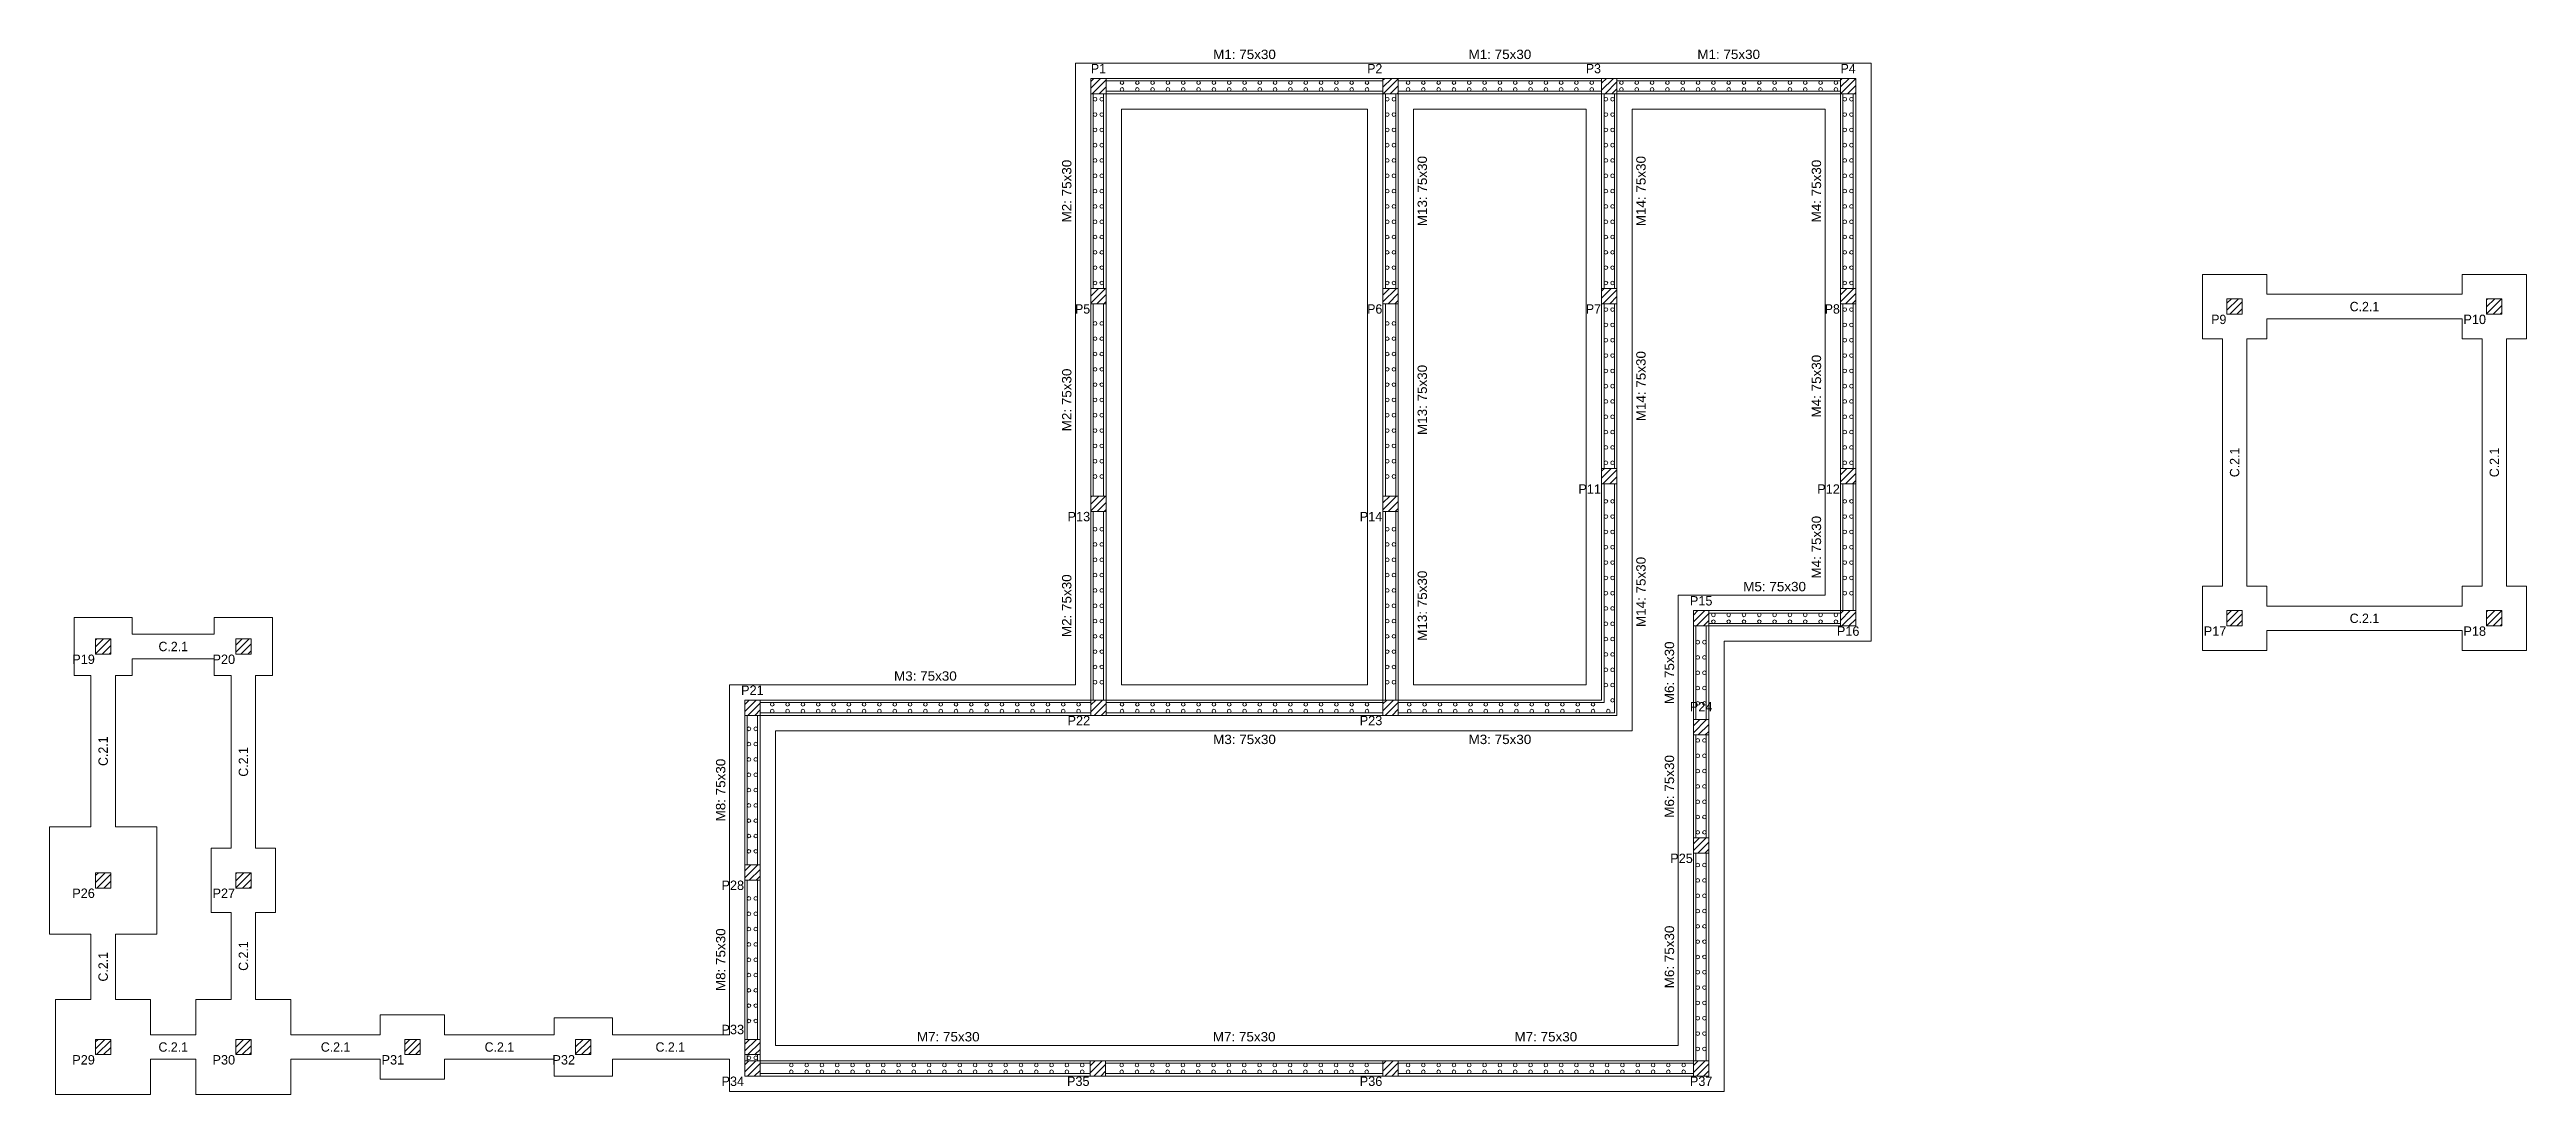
# Model space of a CAD drawing. Header units: millimetres. Extents: x 4.6 to 45, y 1.2 to 18.2.
import ezdxf
from ezdxf.enums import TextEntityAlignment as Align

# ---------------------------------------------------------------- set-up
doc = ezdxf.new("R2010")
doc.units = ezdxf.units.MM
for name, color, linetype, lineweight in [('MUR_ARM_MUR', 1, 'Continuous', 0), ('MUR_CARAS_HORMIGON', 5, 'Continuous', 9), ('MUR_REF_MUROS', 3, 'Continuous', 9), ('PILAR_BETAO', 2, 'Continuous', 9), ('PILAR_REF', 3, 'Continuous', 9), ('PILAR_SOMB', 4, 'Continuous', 0), ('SAP_CONTORNO', 6, 'Continuous', 9), ('VIG_DIM_VIGAS', 3, 'Continuous', 9), ('VIG_FACES', 5, 'Continuous', 9)]:
    doc.layers.add(name, color=color, linetype=linetype, lineweight=lineweight)
doc.styles.add('CYPETXT', font='', dxfattribs={"height": 0.2})
doc.styles.get('CYPETXT').set_extended_font_data('Arial')

msp = doc.modelspace()

# ---------------------------------------------------------------- linework, layer by layer
at = {"layer": 'MUR_ARM_MUR'}
for p, q in [((21.609, 14.34), (21.609, 17.52)), ((21.779, 14.34), (21.779, 17.52)), ((21.819, 17.73), (26.339, 17.73)), ((21.819, 17.56), (26.339, 17.56)), ((26.379, 14.34), (26.379, 17.52)), ((26.549, 14.34), (26.549, 17.52)), ((26.589, 17.73), (29.909, 17.73)), ((26.589, 17.56), (29.909, 17.56)), ((29.949, 14.34), (29.949, 17.52)), ((30.119, 14.34), (30.119, 17.52)), ((30.159, 17.73), (33.809, 17.73)), ((30.159, 17.56), (33.809, 17.56)), ((33.849, 14.34), (33.849, 17.52)), ((34.019, 14.34), (34.019, 17.52)), ((21.609, 10.95), (21.609, 14.09)), ((21.779, 10.95), (21.779, 14.09)), ((26.379, 10.95), (26.379, 14.09)), ((26.549, 10.95), (26.549, 14.09)), ((29.949, 11.4), (29.949, 14.09)), ((30.119, 11.4), (30.119, 14.09)), ((33.849, 11.4), (33.849, 14.09)), ((34.019, 11.4), (34.019, 14.09)), ((29.949, 7.58), (29.949, 11.15)), ((30.119, 7.41), (30.119, 11.15)), ((33.849, 9.08), (33.849, 11.15)), ((34.019, 9.08), (34.019, 11.15)), ((21.609, 7.62), (21.609, 10.7)), ((21.779, 7.62), (21.779, 10.7)), ((26.379, 7.62), (26.379, 10.7)), ((26.549, 7.62), (26.549, 10.7)), ((31.659, 9.04), (33.809, 9.04)), ((31.449, 7.3), (31.449, 8.83)), ((31.619, 7.3), (31.619, 8.83)), ((31.659, 8.87), (33.809, 8.87)), ((15.959, 4.93), (15.959, 7.37)), ((16.129, 4.93), (16.129, 7.37)), ((16.169, 7.58), (21.569, 7.58)), ((16.169, 7.41), (21.569, 7.41)), ((21.819, 7.58), (26.339, 7.58)), ((21.819, 7.41), (26.339, 7.41)), ((26.589, 7.58), (29.949, 7.58)), ((26.589, 7.41), (30.119, 7.41)), ((31.449, 5.37), (31.449, 7.05)), ((31.619, 5.37), (31.619, 7.05)), ((31.449, 1.73), (31.449, 5.12)), ((31.619, 1.73), (31.619, 5.12)), ((15.959, 2.08), (15.959, 4.68)), ((16.129, 2.08), (16.129, 4.68)), ((15.959, 1.73), (15.959, 1.83)), ((16.129, 1.73), (16.129, 1.83)), ((16.169, 1.69), (21.559, 1.69)), ((21.809, 1.69), (26.339, 1.69)), ((26.589, 1.69), (31.409, 1.69)), ((16.169, 1.52), (21.559, 1.52)), ((21.809, 1.52), (26.339, 1.52)), ((26.589, 1.52), (31.409, 1.52))]:
    msp.add_line(p, q, dxfattribs=at)
for centre in [(21.639, 17.43), (21.749, 17.43), (22.079, 17.7), (22.079, 17.59), (22.329, 17.7), (22.329, 17.59), (22.579, 17.7), (22.579, 17.59), (22.829, 17.7), (22.829, 17.59), (23.079, 17.7), (23.079, 17.59), (23.329, 17.7), (23.329, 17.59), (23.579, 17.7), (23.579, 17.59), (23.829, 17.7), (23.829, 17.59), (24.079, 17.7), (24.079, 17.59), (24.329, 17.7), (24.329, 17.59), (24.579, 17.7), (24.579, 17.59), (24.829, 17.7), (24.829, 17.59), (25.079, 17.7), (25.079, 17.59), (25.329, 17.7), (25.329, 17.59), (25.579, 17.7), (25.579, 17.59), (25.829, 17.7), (25.829, 17.59), (26.079, 17.7), (26.079, 17.59), (26.409, 17.43), (26.519, 17.43), (26.749, 17.7), (26.749, 17.59), (26.999, 17.7), (26.999, 17.59), (27.249, 17.7), (27.249, 17.59), (27.499, 17.7), (27.499, 17.59), (27.749, 17.7), (27.749, 17.59), (27.999, 17.7), (27.999, 17.59), (28.249, 17.7), (28.249, 17.59), (28.499, 17.7), (28.499, 17.59), (28.749, 17.7), (28.749, 17.59), (28.999, 17.7), (28.999, 17.59), (29.249, 17.7), (29.249, 17.59), (29.499, 17.7), (29.499, 17.59), (29.749, 17.7), (29.749, 17.59), (29.979, 17.43), (30.089, 17.43), (30.234, 17.7), (30.234, 17.59), (30.484, 17.7), (30.484, 17.59), (30.734, 17.7), (30.734, 17.59), (30.984, 17.7), (30.984, 17.59), (31.234, 17.7), (31.234, 17.59), (31.484, 17.7), (31.484, 17.59), (31.734, 17.7), (31.734, 17.59), (31.984, 17.7), (31.984, 17.59), (32.234, 17.7), (32.234, 17.59), (32.484, 17.7), (32.484, 17.59), (32.734, 17.7), (32.734, 17.59), (32.984, 17.7), (32.984, 17.59), (33.234, 17.7), (33.234, 17.59), (33.484, 17.7), (33.484, 17.59), (33.734, 17.7), (33.734, 17.59), (33.879, 17.43), (33.989, 17.43), (21.639, 17.18), (21.749, 17.18), (26.409, 17.18), (26.519, 17.18), (29.979, 17.18), (30.089, 17.18), (33.879, 17.18), (33.989, 17.18), (21.639, 16.93), (21.639, 16.68), (21.749, 16.93), (21.749, 16.68), (26.409, 16.93), (26.409, 16.68), (26.519, 16.93), (26.519, 16.68), (29.979, 16.93), (29.979, 16.68), (30.089, 16.93), (30.089, 16.68), (33.879, 16.93), (33.879, 16.68), (33.989, 16.93), (33.989, 16.68), (21.639, 16.43), (21.639, 16.18), (21.749, 16.43), (21.749, 16.18), (26.409, 16.43), (26.409, 16.18), (26.519, 16.43), (26.519, 16.18), (29.979, 16.43), (29.979, 16.18), (30.089, 16.43), (30.089, 16.18), (33.879, 16.43), (33.879, 16.18), (33.989, 16.43), (33.989, 16.18), (21.639, 15.93), (21.749, 15.93), (26.409, 15.93), (26.519, 15.93), (29.979, 15.93), (30.089, 15.93), (33.879, 15.93), (33.989, 15.93), (21.639, 15.68), (21.639, 15.43), (21.749, 15.68), (21.749, 15.43), (26.409, 15.68), (26.409, 15.43), (26.519, 15.68), (26.519, 15.43), (29.979, 15.68), (29.979, 15.43), (30.089, 15.68), (30.089, 15.43), (33.879, 15.68), (33.879, 15.43), (33.989, 15.68), (33.989, 15.43), (21.639, 15.18), (21.749, 15.18), (26.409, 15.18), (26.519, 15.18), (29.979, 15.18), (30.089, 15.18), (33.879, 15.18), (33.989, 15.18), (21.639, 14.93), (21.639, 14.68), (21.749, 14.93), (21.749, 14.68), (26.409, 14.93), (26.409, 14.68), (26.519, 14.93), (26.519, 14.68), (29.979, 14.93), (29.979, 14.68), (30.089, 14.93), (30.089, 14.68), (33.879, 14.93), (33.879, 14.68), (33.989, 14.93), (33.989, 14.68), (21.639, 14.43), (21.749, 14.43), (26.409, 14.43), (26.519, 14.43), (29.979, 14.43), (30.089, 14.43), (33.879, 14.43), (33.989, 14.43), (21.639, 13.77), (21.749, 13.77), (26.409, 13.77), (26.519, 13.77), (29.979, 13.995), (29.979, 13.745), (30.089, 13.995), (30.089, 13.745), (33.879, 13.995), (33.879, 13.745), (33.989, 13.995), (33.989, 13.745), (21.639, 13.52), (21.749, 13.52), (26.409, 13.52), (26.519, 13.52), (29.979, 13.495), (30.089, 13.495), (33.879, 13.495), (33.989, 13.495), (21.639, 13.27), (21.639, 13.02), (21.749, 13.27), (21.749, 13.02), (26.409, 13.27), (26.409, 13.02), (26.519, 13.27), (26.519, 13.02), (29.979, 13.245), (29.979, 12.995), (30.089, 13.245), (30.089, 12.995), (33.879, 13.245), (33.879, 12.995), (33.989, 13.245), (33.989, 12.995), (21.639, 12.77), (21.639, 12.52), (21.749, 12.77), (21.749, 12.52), (26.409, 12.77), (26.409, 12.52), (26.519, 12.77), (26.519, 12.52), (29.979, 12.745), (30.089, 12.745), (33.879, 12.745), (33.989, 12.745), (21.639, 12.27), (21.749, 12.27), (26.409, 12.27), (26.519, 12.27), (29.979, 12.495), (29.979, 12.245), (30.089, 12.495), (30.089, 12.245), (33.879, 12.495), (33.879, 12.245), (33.989, 12.495), (33.989, 12.245), (21.639, 12.02), (21.639, 11.77), (21.749, 12.02), (21.749, 11.77), (26.409, 12.02), (26.409, 11.77), (26.519, 12.02), (26.519, 11.77), (29.979, 11.995), (29.979, 11.745), (30.089, 11.995), (30.089, 11.745), (33.879, 11.995), (33.879, 11.745), (33.989, 11.995), (33.989, 11.745), (21.639, 11.52), (21.749, 11.52), (26.409, 11.52), (26.519, 11.52), (29.979, 11.495), (30.089, 11.495), (33.879, 11.495), (33.989, 11.495), (21.639, 11.27), (21.749, 11.27), (26.409, 11.27), (26.519, 11.27), (29.979, 10.865), (29.979, 10.615), (30.089, 10.865), (30.089, 10.615), (33.879, 10.865), (33.879, 10.615), (33.989, 10.865), (33.989, 10.615), (21.639, 10.41), (21.639, 10.16), (21.749, 10.41), (21.749, 10.16), (26.409, 10.41), (26.409, 10.16), (26.519, 10.41), (26.519, 10.16), (29.979, 10.365), (29.979, 10.115), (30.089, 10.365), (30.089, 10.115), (33.879, 10.365), (33.879, 10.115), (33.989, 10.365), (33.989, 10.115), (21.639, 9.91), (21.749, 9.91), (26.409, 9.91), (26.519, 9.91), (29.979, 9.865), (30.089, 9.865), (33.879, 9.865), (33.989, 9.865), (21.639, 9.66), (21.639, 9.41), (21.749, 9.66), (21.749, 9.41), (26.409, 9.66), (26.409, 9.41), (26.519, 9.66), (26.519, 9.41), (29.979, 9.615), (29.979, 9.365), (30.089, 9.615), (30.089, 9.365), (33.879, 9.615), (33.879, 9.365), (33.989, 9.615), (33.989, 9.365), (21.639, 9.16), (21.639, 8.91), (21.749, 9.16), (21.749, 8.91), (26.409, 9.16), (26.409, 8.91), (26.519, 9.16), (26.519, 8.91), (29.979, 9.115), (30.089, 9.115), (31.734, 9.01), (31.734, 8.9), (31.984, 9.01), (31.984, 8.9), (32.234, 9.01), (32.234, 8.9), (32.484, 9.01), (32.484, 8.9), (32.734, 9.01), (32.734, 8.9), (32.984, 9.01), (32.984, 8.9), (33.234, 9.01), (33.234, 8.9), (33.484, 9.01), (33.484, 8.9), (33.734, 9.01), (33.734, 8.9), (21.639, 8.66), (21.749, 8.66), (26.409, 8.66), (26.519, 8.66), (29.979, 8.865), (29.979, 8.615), (30.089, 8.865), (30.089, 8.615), (31.479, 8.565), (31.589, 8.565), (21.639, 8.41), (21.639, 8.16), (21.749, 8.41), (21.749, 8.16), (26.409, 8.41), (26.409, 8.16), (26.519, 8.41), (26.519, 8.16), (29.979, 8.365), (29.979, 8.115), (30.089, 8.365), (30.089, 8.115), (31.479, 8.315), (31.479, 8.065), (31.589, 8.315), (31.589, 8.065), (21.639, 7.91), (21.749, 7.91), (26.409, 7.91), (26.519, 7.91), (29.979, 7.865), (30.089, 7.865), (31.479, 7.815), (31.589, 7.815), (16.369, 7.55), (16.369, 7.44), (16.619, 7.55), (16.619, 7.44), (16.869, 7.55), (16.869, 7.44), (17.119, 7.55), (17.119, 7.44), (17.369, 7.55), (17.369, 7.44), (17.619, 7.55), (17.619, 7.44), (17.869, 7.55), (17.869, 7.44), (18.119, 7.55), (18.119, 7.44), (18.369, 7.55), (18.369, 7.44), (18.619, 7.55), (18.619, 7.44), (18.869, 7.55), (18.869, 7.44), (19.119, 7.55), (19.119, 7.44), (19.369, 7.55), (19.369, 7.44), (19.619, 7.55), (19.619, 7.44), (19.869, 7.55), (19.869, 7.44), (20.119, 7.55), (20.119, 7.44), (20.369, 7.55), (20.369, 7.44), (20.619, 7.55), (20.619, 7.44), (20.869, 7.55), (20.869, 7.44), (21.119, 7.55), (21.119, 7.44), (21.369, 7.55), (21.369, 7.44), (22.079, 7.55), (22.079, 7.44), (22.329, 7.55), (22.329, 7.44), (22.579, 7.55), (22.579, 7.44), (22.829, 7.55), (22.829, 7.44), (23.079, 7.55), (23.079, 7.44), (23.329, 7.55), (23.329, 7.44), (23.579, 7.55), (23.579, 7.44), (23.829, 7.55), (23.829, 7.44), (24.079, 7.55), (24.079, 7.44), (24.329, 7.55), (24.329, 7.44), (24.579, 7.55), (24.579, 7.44), (24.829, 7.55), (24.829, 7.44), (25.079, 7.55), (25.079, 7.44), (25.329, 7.55), (25.329, 7.44), (25.579, 7.55), (25.579, 7.44), (25.829, 7.55), (25.829, 7.44), (26.079, 7.55), (26.079, 7.44), (26.769, 7.55), (26.769, 7.44), (27.019, 7.55), (27.019, 7.44), (27.269, 7.55), (27.269, 7.44), (27.519, 7.55), (27.519, 7.44), (27.769, 7.55), (27.769, 7.44), (28.019, 7.55), (28.019, 7.44), (28.269, 7.55), (28.269, 7.44), (28.519, 7.55), (28.519, 7.44), (28.769, 7.55), (28.769, 7.44), (29.019, 7.55), (29.019, 7.44), (29.269, 7.55), (29.269, 7.44), (29.519, 7.55), (29.519, 7.44), (29.769, 7.55), (29.769, 7.44), (30.019, 7.44), (30.089, 7.615), (31.479, 7.565), (31.589, 7.565), (15.989, 7.15), (15.989, 6.9), (16.099, 7.15), (16.099, 6.9), (31.479, 6.96), (31.589, 6.96), (15.989, 6.65), (16.099, 6.65), (31.479, 6.71), (31.479, 6.46), (31.589, 6.71), (31.589, 6.46), (15.989, 6.4), (15.989, 6.15), (16.099, 6.4), (16.099, 6.15), (31.479, 6.21), (31.589, 6.21), (15.989, 5.9), (15.989, 5.65), (16.099, 5.9), (16.099, 5.65), (31.479, 5.96), (31.479, 5.71), (31.589, 5.96), (31.589, 5.71), (15.989, 5.4), (16.099, 5.4), (31.479, 5.46), (31.589, 5.46), (15.989, 5.15), (16.099, 5.15), (31.479, 4.925), (31.589, 4.925), (31.479, 4.675), (31.479, 4.425), (31.589, 4.675), (31.589, 4.425), (15.989, 4.38), (15.989, 4.13), (16.099, 4.38), (16.099, 4.13), (31.479, 4.175), (31.589, 4.175), (15.989, 3.88), (15.989, 3.63), (16.099, 3.88), (16.099, 3.63), (31.479, 3.925), (31.479, 3.675), (31.589, 3.925), (31.589, 3.675), (15.989, 3.38), (16.099, 3.38), (31.479, 3.425), (31.589, 3.425), (15.989, 3.13), (15.989, 2.88), (16.099, 3.13), (16.099, 2.88), (31.479, 3.175), (31.479, 2.925), (31.589, 3.175), (31.589, 2.925), (15.989, 2.63), (16.099, 2.63), (31.479, 2.675), (31.479, 2.425), (31.589, 2.675), (31.589, 2.425), (15.989, 2.38), (16.099, 2.38), (31.479, 2.175), (31.589, 2.175), (15.989, 1.78), (16.099, 1.78), (16.68, 1.66), (16.93, 1.66), (17.18, 1.66), (17.43, 1.66), (17.68, 1.66), (17.93, 1.66), (18.18, 1.66), (18.43, 1.66), (18.68, 1.66), (18.93, 1.66), (19.18, 1.66), (19.43, 1.66), (19.68, 1.66), (19.93, 1.66), (20.18, 1.66), (20.43, 1.66), (20.68, 1.66), (20.93, 1.66), (21.18, 1.66), (21.43, 1.66), (22.074, 1.66), (22.324, 1.66), (22.574, 1.66), (22.824, 1.66), (23.074, 1.66), (23.324, 1.66), (23.574, 1.66), (23.824, 1.66), (24.074, 1.66), (24.324, 1.66), (24.574, 1.66), (24.824, 1.66), (25.074, 1.66), (25.324, 1.66), (25.574, 1.66), (25.824, 1.66), (26.074, 1.66), (26.749, 1.66), (26.999, 1.66), (27.249, 1.66), (27.499, 1.66), (27.749, 1.66), (27.999, 1.66), (28.249, 1.66), (28.499, 1.66), (28.749, 1.66), (28.999, 1.66), (29.249, 1.66), (29.499, 1.66), (29.749, 1.66), (29.999, 1.66), (30.249, 1.66), (30.499, 1.66), (30.749, 1.66), (30.999, 1.66), (31.249, 1.66), (31.479, 1.925), (31.589, 1.925), (16.68, 1.55), (16.93, 1.55), (17.18, 1.55), (17.43, 1.55), (17.68, 1.55), (17.93, 1.55), (18.18, 1.55), (18.43, 1.55), (18.68, 1.55), (18.93, 1.55), (19.18, 1.55), (19.43, 1.55), (19.68, 1.55), (19.93, 1.55), (20.18, 1.55), (20.43, 1.55), (20.68, 1.55), (20.93, 1.55), (21.18, 1.55), (21.43, 1.55), (22.074, 1.55), (22.324, 1.55), (22.574, 1.55), (22.824, 1.55), (23.074, 1.55), (23.324, 1.55), (23.574, 1.55), (23.824, 1.55), (24.074, 1.55), (24.324, 1.55), (24.574, 1.55), (24.824, 1.55), (25.074, 1.55), (25.324, 1.55), (25.574, 1.55), (25.824, 1.55), (26.074, 1.55), (26.749, 1.55), (26.999, 1.55), (27.249, 1.55), (27.499, 1.55), (27.749, 1.55), (27.999, 1.55), (28.249, 1.55), (28.499, 1.55), (28.749, 1.55), (28.999, 1.55), (29.249, 1.55), (29.499, 1.55), (29.749, 1.55), (29.999, 1.55), (30.249, 1.55), (30.499, 1.55), (30.749, 1.55), (30.999, 1.55), (31.249, 1.55)]:
    msp.add_circle(centre, 0.03, dxfattribs=at)
at = {"layer": 'MUR_CARAS_HORMIGON'}
for p, q in [((21.569, 14.34), (21.569, 17.52)), ((21.819, 17.77), (26.339, 17.77)), ((21.819, 17.52), (26.339, 17.52)), ((21.819, 14.34), (21.819, 17.52)), ((26.339, 14.34), (26.339, 17.52)), ((26.589, 17.77), (29.909, 17.77)), ((26.589, 17.52), (29.909, 17.52)), ((26.589, 14.34), (26.589, 17.52)), ((29.909, 14.34), (29.909, 17.52)), ((30.159, 17.77), (33.809, 17.77)), ((30.159, 17.52), (33.809, 17.52)), ((30.159, 14.34), (30.159, 17.52)), ((33.809, 14.34), (33.809, 17.52)), ((34.059, 14.34), (34.059, 17.52)), ((21.569, 10.95), (21.569, 14.09)), ((21.819, 10.95), (21.819, 14.09)), ((26.339, 10.95), (26.339, 14.09)), ((26.589, 10.95), (26.589, 14.09)), ((29.909, 11.4), (29.909, 14.09)), ((30.159, 11.4), (30.159, 14.09)), ((33.809, 11.4), (33.809, 14.09)), ((34.059, 11.4), (34.059, 14.09)), ((29.909, 7.62), (29.909, 11.15)), ((30.159, 7.37), (30.159, 11.15)), ((33.809, 9.08), (33.809, 11.15)), ((34.059, 9.08), (34.059, 11.15)), ((21.569, 7.62), (21.569, 10.7)), ((21.819, 7.62), (21.819, 10.7)), ((26.339, 7.62), (26.339, 10.7)), ((26.589, 7.62), (26.589, 10.7)), ((31.659, 9.08), (33.809, 9.08)), ((31.409, 7.3), (31.409, 8.83)), ((31.659, 8.83), (33.809, 8.83)), ((31.659, 7.3), (31.659, 8.83)), ((15.919, 4.93), (15.919, 7.37)), ((16.169, 7.62), (21.569, 7.62)), ((16.169, 7.37), (21.569, 7.37)), ((16.169, 4.93), (16.169, 7.37)), ((21.819, 7.62), (26.339, 7.62)), ((21.819, 7.37), (26.339, 7.37)), ((26.589, 7.62), (29.909, 7.62)), ((26.589, 7.37), (30.159, 7.37)), ((31.409, 5.37), (31.409, 7.05)), ((31.659, 5.37), (31.659, 7.05)), ((31.409, 1.73), (31.409, 5.12)), ((31.659, 1.73), (31.659, 5.12)), ((15.919, 2.08), (15.919, 4.68)), ((16.169, 2.08), (16.169, 4.68)), ((15.919, 1.73), (15.919, 1.83)), ((16.169, 1.73), (16.169, 1.83)), ((16.169, 1.73), (21.559, 1.73)), ((21.809, 1.73), (26.339, 1.73)), ((26.589, 1.73), (31.409, 1.73)), ((16.419, 1.48), (21.559, 1.48)), ((21.809, 1.48), (26.339, 1.48)), ((26.589, 1.48), (31.409, 1.48))]:
    msp.add_line(p, q, dxfattribs=at)
at = {"layer": 'PILAR_BETAO'}
for points in [[(21.569, 17.52), (21.819, 17.52), (21.819, 17.77), (21.569, 17.77), (21.569, 17.52)], [(26.339, 17.52), (26.589, 17.52), (26.589, 17.77), (26.339, 17.77), (26.339, 17.52)], [(29.909, 17.52), (30.159, 17.52), (30.159, 17.77), (29.909, 17.77), (29.909, 17.52)], [(33.809, 17.52), (34.059, 17.52), (34.059, 17.77), (33.809, 17.77), (33.809, 17.52)], [(21.569, 14.09), (21.819, 14.09), (21.819, 14.34), (21.569, 14.34), (21.569, 14.09)], [(26.339, 14.09), (26.589, 14.09), (26.589, 14.34), (26.339, 14.34), (26.339, 14.09)], [(29.909, 14.09), (30.159, 14.09), (30.159, 14.34), (29.909, 14.34), (29.909, 14.09)], [(33.809, 14.09), (34.059, 14.09), (34.059, 14.34), (33.809, 14.34), (33.809, 14.09)], [(40.119, 13.92), (40.369, 13.92), (40.369, 14.17), (40.119, 14.17), (40.119, 13.92)], [(44.359, 13.92), (44.609, 13.92), (44.609, 14.17), (44.359, 14.17), (44.359, 13.92)], [(29.909, 11.15), (30.159, 11.15), (30.159, 11.4), (29.909, 11.4), (29.909, 11.15)], [(33.809, 11.15), (34.059, 11.15), (34.059, 11.4), (33.809, 11.4), (33.809, 11.15)], [(21.569, 10.7), (21.819, 10.7), (21.819, 10.95), (21.569, 10.95), (21.569, 10.7)], [(26.339, 10.7), (26.589, 10.7), (26.589, 10.95), (26.339, 10.95), (26.339, 10.7)], [(31.409, 8.83), (31.659, 8.83), (31.659, 9.08), (31.409, 9.08), (31.409, 8.83)], [(33.809, 8.83), (34.059, 8.83), (34.059, 9.08), (33.809, 9.08), (33.809, 8.83)], [(40.119, 8.83), (40.369, 8.83), (40.369, 9.08), (40.119, 9.08), (40.119, 8.83)], [(44.359, 8.83), (44.609, 8.83), (44.609, 9.08), (44.359, 9.08), (44.359, 8.83)], [(5.319, 8.37), (5.569, 8.37), (5.569, 8.62), (5.319, 8.62), (5.319, 8.37)], [(7.609, 8.37), (7.859, 8.37), (7.859, 8.62), (7.609, 8.62), (7.609, 8.37)], [(15.919, 7.37), (16.169, 7.37), (16.169, 7.62), (15.919, 7.62), (15.919, 7.37)], [(21.569, 7.37), (21.819, 7.37), (21.819, 7.62), (21.569, 7.62), (21.569, 7.37)], [(26.339, 7.37), (26.589, 7.37), (26.589, 7.62), (26.339, 7.62), (26.339, 7.37)], [(31.409, 7.05), (31.659, 7.05), (31.659, 7.3), (31.409, 7.3), (31.409, 7.05)], [(31.409, 5.12), (31.659, 5.12), (31.659, 5.37), (31.409, 5.37), (31.409, 5.12)], [(15.919, 4.68), (16.169, 4.68), (16.169, 4.93), (15.919, 4.93), (15.919, 4.68)], [(5.319, 4.55), (5.569, 4.55), (5.569, 4.8), (5.319, 4.8), (5.319, 4.55)], [(7.609, 4.55), (7.859, 4.55), (7.859, 4.8), (7.609, 4.8), (7.609, 4.55)], [(5.319, 1.83), (5.569, 1.83), (5.569, 2.08), (5.319, 2.08), (5.319, 1.83)], [(7.609, 1.83), (7.859, 1.83), (7.859, 2.08), (7.609, 2.08), (7.609, 1.83)], [(10.369, 1.83), (10.619, 1.83), (10.619, 2.08), (10.369, 2.08), (10.369, 1.83)], [(13.159, 1.83), (13.409, 1.83), (13.409, 2.08), (13.159, 2.08), (13.159, 1.83)], [(15.919, 1.83), (16.169, 1.83), (16.169, 2.08), (15.919, 2.08), (15.919, 1.83)], [(15.919, 1.48), (16.169, 1.48), (16.169, 1.73), (15.919, 1.73), (15.919, 1.48)], [(21.559, 1.48), (21.809, 1.48), (21.809, 1.73), (21.559, 1.73), (21.559, 1.48)], [(26.339, 1.48), (26.589, 1.48), (26.589, 1.73), (26.339, 1.73), (26.339, 1.48)], [(31.409, 1.48), (31.659, 1.48), (31.659, 1.73), (31.409, 1.73), (31.409, 1.48)]]:
    msp.add_lwpolyline(points, close=True, dxfattribs=at)
at = {"layer": 'PILAR_SOMB'}
for p, q in [((21.569, 17.609), (21.73, 17.77)), ((21.569, 17.722), (21.617, 17.77)), ((21.593, 17.52), (21.819, 17.746)), ((21.706, 17.52), (21.819, 17.633)), ((26.339, 17.628), (26.482, 17.77)), ((26.339, 17.741), (26.368, 17.77)), ((26.345, 17.52), (26.589, 17.764)), ((26.458, 17.52), (26.589, 17.651)), ((26.571, 17.52), (26.589, 17.538)), ((29.909, 17.577), (30.102, 17.77)), ((29.909, 17.69), (29.989, 17.77)), ((29.965, 17.52), (30.159, 17.714)), ((30.078, 17.52), (30.159, 17.601)), ((33.809, 17.631), (33.949, 17.77)), ((33.809, 17.744), (33.835, 17.77)), ((33.812, 17.52), (34.059, 17.767)), ((33.925, 17.52), (34.059, 17.654)), ((34.038, 17.52), (34.059, 17.541)), ((21.569, 14.102), (21.807, 14.34)), ((21.569, 14.328), (21.581, 14.34)), ((21.569, 14.215), (21.694, 14.34)), ((21.67, 14.09), (21.819, 14.239)), ((26.339, 14.12), (26.559, 14.34)), ((26.339, 14.233), (26.446, 14.34)), ((26.422, 14.09), (26.589, 14.257)), ((29.909, 14.183), (30.066, 14.34)), ((29.909, 14.296), (29.953, 14.34)), ((29.929, 14.09), (30.159, 14.32)), ((30.042, 14.09), (30.159, 14.207)), ((33.809, 14.123), (34.026, 14.34)), ((33.809, 14.236), (33.913, 14.34)), ((33.889, 14.09), (34.059, 14.26)), ((40.119, 13.984), (40.305, 14.17)), ((40.119, 14.098), (40.192, 14.17)), ((44.359, 13.925), (44.604, 14.17)), ((44.359, 14.152), (44.378, 14.17)), ((44.359, 14.038), (44.491, 14.17)), ((21.783, 14.09), (21.819, 14.126)), ((26.535, 14.09), (26.589, 14.144)), ((30.155, 14.09), (30.159, 14.094)), ((34.002, 14.09), (34.059, 14.147)), ((40.168, 13.92), (40.369, 14.121)), ((40.281, 13.92), (40.369, 14.008)), ((44.467, 13.92), (44.609, 14.062)), ((44.58, 13.92), (44.609, 13.949)), ((29.909, 11.242), (30.068, 11.4)), ((29.909, 11.355), (29.954, 11.4)), ((29.931, 11.15), (30.159, 11.378)), ((33.809, 11.182), (34.027, 11.4)), ((33.809, 11.295), (33.914, 11.4)), ((21.569, 10.708), (21.811, 10.95)), ((21.569, 10.934), (21.585, 10.95)), ((21.569, 10.821), (21.698, 10.95)), ((26.339, 10.726), (26.563, 10.95)), ((26.339, 10.839), (26.45, 10.95)), ((30.044, 11.15), (30.159, 11.265)), ((30.157, 11.15), (30.159, 11.152)), ((33.891, 11.15), (34.059, 11.319)), ((34.004, 11.15), (34.059, 11.205)), ((21.674, 10.7), (21.819, 10.845)), ((21.787, 10.7), (21.819, 10.732)), ((26.426, 10.7), (26.589, 10.863)), ((26.539, 10.7), (26.589, 10.75)), ((31.409, 8.895), (31.594, 9.08)), ((31.409, 9.008), (31.481, 9.08)), ((31.457, 8.83), (31.659, 9.032)), ((31.571, 8.83), (31.659, 8.919)), ((33.809, 8.919), (33.97, 9.08)), ((33.809, 9.032), (33.857, 9.08)), ((33.833, 8.83), (34.059, 9.056)), ((33.946, 8.83), (34.059, 8.943)), ((40.119, 8.893), (40.306, 9.08)), ((40.119, 9.006), (40.193, 9.08)), ((40.169, 8.83), (40.369, 9.03)), ((40.282, 8.83), (40.369, 8.917)), ((44.359, 8.834), (44.605, 9.08)), ((44.359, 9.06), (44.379, 9.08)), ((44.359, 8.947), (44.492, 9.08)), ((44.468, 8.83), (44.609, 8.971)), ((5.319, 8.374), (5.565, 8.62)), ((5.319, 8.487), (5.452, 8.62)), ((5.319, 8.6), (5.339, 8.62)), ((5.428, 8.37), (5.569, 8.511)), ((7.609, 8.401), (7.828, 8.62)), ((7.609, 8.514), (7.715, 8.62)), ((7.691, 8.37), (7.859, 8.538)), ((44.581, 8.83), (44.609, 8.858)), ((5.542, 8.37), (5.569, 8.398)), ((7.804, 8.37), (7.859, 8.425)), ((15.919, 7.434), (16.105, 7.62)), ((15.919, 7.547), (15.992, 7.62)), ((15.968, 7.37), (16.169, 7.571)), ((16.082, 7.37), (16.169, 7.458)), ((21.569, 7.427), (21.762, 7.62)), ((21.569, 7.54), (21.649, 7.62)), ((21.625, 7.37), (21.819, 7.564)), ((21.738, 7.37), (21.819, 7.451)), ((26.339, 7.445), (26.514, 7.62)), ((26.339, 7.558), (26.401, 7.62)), ((26.377, 7.37), (26.589, 7.582)), ((26.49, 7.37), (26.589, 7.469)), ((31.409, 7.085), (31.624, 7.3)), ((31.409, 7.198), (31.511, 7.3)), ((31.488, 7.05), (31.659, 7.222)), ((31.601, 7.05), (31.659, 7.108)), ((31.409, 5.161), (31.618, 5.37)), ((31.409, 5.274), (31.505, 5.37)), ((31.481, 5.12), (31.659, 5.298)), ((15.919, 4.719), (16.131, 4.93)), ((15.919, 4.832), (16.017, 4.93)), ((15.994, 4.68), (16.169, 4.855)), ((31.594, 5.12), (31.659, 5.185)), ((5.319, 4.64), (5.479, 4.8)), ((5.319, 4.753), (5.366, 4.8)), ((5.342, 4.55), (5.569, 4.777)), ((5.455, 4.55), (5.569, 4.664)), ((5.568, 4.55), (5.569, 4.551)), ((7.609, 4.554), (7.855, 4.8)), ((7.609, 4.781), (7.628, 4.8)), ((7.609, 4.668), (7.742, 4.8)), ((7.718, 4.55), (7.859, 4.691)), ((7.831, 4.55), (7.859, 4.578)), ((16.107, 4.68), (16.169, 4.742)), ((5.319, 1.925), (5.474, 2.08)), ((5.319, 2.038), (5.361, 2.08)), ((5.337, 1.83), (5.569, 2.062)), ((7.609, 1.839), (7.85, 2.08)), ((7.609, 2.065), (7.624, 2.08)), ((7.609, 1.952), (7.737, 2.08)), ((10.369, 1.884), (10.565, 2.08)), ((10.369, 1.997), (10.452, 2.08)), ((13.159, 1.846), (13.394, 2.08)), ((13.159, 2.072), (13.167, 2.08)), ((13.159, 1.959), (13.281, 2.08)), ((15.919, 1.89), (16.109, 2.08)), ((15.919, 2.003), (15.996, 2.08)), ((15.972, 1.83), (16.169, 2.027)), ((5.45, 1.83), (5.569, 1.949)), ((5.564, 1.83), (5.569, 1.836)), ((7.713, 1.83), (7.859, 1.976)), ((7.826, 1.83), (7.859, 1.863)), ((10.428, 1.83), (10.619, 2.021)), ((10.542, 1.83), (10.619, 1.908)), ((13.257, 1.83), (13.409, 1.982)), ((13.37, 1.83), (13.409, 1.869)), ((15.919, 1.551), (16.098, 1.73)), ((15.919, 1.664), (15.985, 1.73)), ((15.962, 1.48), (16.169, 1.688)), ((16.085, 1.83), (16.169, 1.914)), ((21.559, 1.534), (21.755, 1.73)), ((21.559, 1.647), (21.642, 1.73)), ((21.618, 1.48), (21.809, 1.671)), ((26.339, 1.562), (26.507, 1.73)), ((26.339, 1.675), (26.394, 1.73)), ((26.37, 1.48), (26.589, 1.699)), ((31.409, 1.541), (31.598, 1.73)), ((31.409, 1.654), (31.485, 1.73)), ((31.461, 1.48), (31.659, 1.678)), ((16.075, 1.48), (16.169, 1.574)), ((21.732, 1.48), (21.809, 1.558)), ((26.483, 1.48), (26.589, 1.586)), ((31.574, 1.48), (31.659, 1.565))]:
    msp.add_line(p, q, dxfattribs=at)
at = {"layer": 'SAP_CONTORNO'}
for p, q in [((43.959, 13.845), (43.959, 13.52)), ((39.719, 13.52), (40.044, 13.52)), ((43.959, 13.52), (44.284, 13.52)), ((43.959, 8.755), (43.959, 8.43)), ((7.259, 8.295), (7.259, 8.02)), ((4.969, 8.02), (5.244, 8.02)), ((7.259, 8.02), (7.534, 8.02)), ((7.209, 4.15), (7.534, 4.15)), ((4.569, 3.8), (5.244, 3.8)), ((6.959, 1.755), (6.959, 1.18)), ((9.969, 1.755), (9.969, 1.43)), ((12.809, 1.755), (12.809, 1.48))]:
    msp.add_line(p, q, dxfattribs=at)
for points in [[(40.769, 14.245), (40.769, 14.57), (39.719, 14.57), (39.719, 13.52)], [(44.684, 13.52), (45.009, 13.52), (45.009, 14.57), (43.959, 14.57), (43.959, 14.245)], [(40.444, 13.52), (40.769, 13.52), (40.769, 13.845)], [(40.044, 9.48), (39.719, 9.48), (39.719, 8.43)], [(40.769, 9.155), (40.769, 9.48), (40.444, 9.48)], [(43.959, 8.43), (45.009, 8.43), (45.009, 9.48), (44.684, 9.48)], [(44.284, 9.48), (43.959, 9.48), (43.959, 9.155)], [(5.919, 8.695), (5.919, 8.97), (4.969, 8.97), (4.969, 8.02)], [(7.934, 8.02), (8.209, 8.02), (8.209, 8.97), (7.259, 8.97), (7.259, 8.695)], [(39.719, 8.43), (40.769, 8.43), (40.769, 8.755)], [(5.644, 8.02), (5.919, 8.02), (5.919, 8.295)], [(5.244, 5.55), (4.569, 5.55), (4.569, 3.8)], [(5.644, 3.8), (6.319, 3.8), (6.319, 5.55), (5.644, 5.55)], [(7.534, 5.2), (7.209, 5.2), (7.209, 4.15)], [(7.934, 4.15), (8.259, 4.15), (8.259, 5.2), (7.934, 5.2)], [(5.244, 2.73), (4.669, 2.73), (4.669, 1.18)], [(6.219, 2.155), (6.219, 2.73), (5.644, 2.73)], [(7.534, 2.73), (6.959, 2.73), (6.959, 2.155)], [(8.509, 2.155), (8.509, 2.73), (7.934, 2.73)], [(11.019, 2.155), (11.019, 2.48), (9.969, 2.48), (9.969, 2.155)], [(13.759, 2.155), (13.759, 2.43), (12.809, 2.43), (12.809, 2.155)], [(4.669, 1.18), (6.219, 1.18), (6.219, 1.755)], [(6.959, 1.18), (8.509, 1.18), (8.509, 1.755)], [(9.969, 1.43), (11.019, 1.43), (11.019, 1.755)], [(12.809, 1.48), (13.759, 1.48), (13.759, 1.755)]]:
    msp.add_lwpolyline(points, dxfattribs=at)
at = {"layer": 'VIG_FACES'}
for p, q in [((21.319, 18.02), (26.464, 18.02)), ((21.319, 14.215), (21.319, 18.02)), ((26.464, 18.02), (30.034, 18.02)), ((30.034, 18.02), (34.309, 18.02)), ((34.309, 14.215), (34.309, 18.02)), ((22.069, 17.27), (26.089, 17.27)), ((22.069, 14.215), (22.069, 17.27)), ((26.089, 14.215), (26.089, 17.27)), ((26.839, 17.27), (29.659, 17.27)), ((26.839, 14.215), (26.839, 17.27)), ((29.659, 14.215), (29.659, 17.27)), ((30.409, 17.27), (33.559, 17.27)), ((30.409, 14.215), (30.409, 17.27)), ((33.559, 14.215), (33.559, 17.27)), ((21.319, 10.825), (21.319, 14.215)), ((22.069, 10.825), (22.069, 14.215)), ((26.089, 10.825), (26.089, 14.215)), ((26.839, 10.825), (26.839, 14.215)), ((29.659, 11.275), (29.659, 14.215)), ((30.409, 11.275), (30.409, 14.215)), ((33.559, 11.275), (33.559, 14.215)), ((34.309, 11.275), (34.309, 14.215)), ((40.769, 14.245), (43.959, 14.245)), ((40.769, 13.845), (43.959, 13.845)), ((40.044, 9.48), (40.044, 13.52)), ((40.444, 9.48), (40.444, 13.52)), ((44.284, 9.48), (44.284, 13.52)), ((44.684, 9.48), (44.684, 13.52)), ((29.659, 7.87), (29.659, 11.275)), ((30.409, 7.12), (30.409, 11.275)), ((33.559, 9.33), (33.559, 11.275)), ((34.309, 8.58), (34.309, 11.275)), ((21.319, 7.87), (21.319, 10.825)), ((22.069, 7.87), (22.069, 10.825)), ((26.089, 7.87), (26.089, 10.825)), ((26.839, 7.87), (26.839, 10.825)), ((31.159, 9.33), (33.559, 9.33)), ((31.159, 7.175), (31.159, 9.33)), ((40.769, 9.155), (43.959, 9.155)), ((5.919, 8.695), (7.259, 8.695)), ((31.909, 8.58), (34.309, 8.58)), ((31.909, 7.175), (31.909, 8.58)), ((40.769, 8.755), (43.959, 8.755)), ((5.919, 8.295), (7.259, 8.295)), ((5.244, 5.55), (5.244, 8.02)), ((5.644, 5.55), (5.644, 8.02)), ((7.534, 5.2), (7.534, 8.02)), ((7.934, 5.2), (7.934, 8.02)), ((15.669, 7.87), (21.319, 7.87)), ((15.669, 4.805), (15.669, 7.87)), ((22.069, 7.87), (26.089, 7.87)), ((26.839, 7.87), (29.659, 7.87)), ((16.419, 7.12), (21.694, 7.12)), ((16.419, 4.805), (16.419, 7.12)), ((21.694, 7.12), (26.464, 7.12)), ((26.464, 7.12), (30.409, 7.12)), ((31.159, 5.245), (31.159, 7.175)), ((31.909, 5.245), (31.909, 7.175)), ((31.159, 1.98), (31.159, 5.245)), ((31.909, 1.23), (31.909, 5.245)), ((15.669, 2.155), (15.669, 4.805)), ((16.419, 1.98), (16.419, 4.805)), ((7.534, 2.73), (7.534, 4.15)), ((7.934, 2.73), (7.934, 4.15)), ((5.244, 2.73), (5.244, 3.8)), ((5.644, 2.73), (5.644, 3.8)), ((6.219, 2.155), (6.959, 2.155)), ((8.509, 2.155), (9.969, 2.155)), ((11.019, 2.155), (12.809, 2.155)), ((13.759, 2.155), (15.669, 2.155)), ((6.219, 1.755), (6.959, 1.755)), ((8.509, 1.755), (9.969, 1.755)), ((11.019, 1.755), (12.809, 1.755)), ((13.759, 1.755), (15.669, 1.755)), ((15.669, 1.48), (15.669, 1.755)), ((16.419, 1.98), (21.684, 1.98)), ((21.684, 1.98), (26.464, 1.98)), ((26.464, 1.98), (31.159, 1.98)), ((15.669, 1.23), (21.684, 1.23)), ((16.419, 1.48), (16.169, 1.48)), ((21.684, 1.23), (26.464, 1.23)), ((26.464, 1.23), (31.909, 1.23))]:
    msp.add_line(p, q, dxfattribs=at)
msp.add_lwpolyline([(15.669, 1.48), (15.669, 1.23)], dxfattribs=at)

# ---------------------------------------------------------------- texts
at = {"layer": 'MUR_REF_MUROS', "style": 'CYPETXT', "width": 1.023522}
for s, p, p2 in [('M1: 75x30', (23.567, 18.086), (24.591, 18.086)), ('M1: 75x30', (27.737, 18.086), (28.761, 18.086)), ('M1: 75x30', (31.472, 18.086), (32.496, 18.086)), ('M5: 75x30', (32.222, 9.396), (33.246, 9.396)), ('M3: 75x30', (18.357, 7.936), (19.381, 7.936)), ('M3: 75x30', (23.567, 6.901), (24.591, 6.901)), ('M3: 75x30', (27.737, 6.901), (28.761, 6.901)), ('M7: 75x30', (18.73, 2.046), (19.754, 2.046)), ('M7: 75x30', (23.562, 2.046), (24.586, 2.046)), ('M7: 75x30', (28.487, 2.046), (29.511, 2.046))]:
    msp.add_text(s, height=0.1533, dxfattribs=at).set_placement(p, p2, align=Align.FIT)
at = {"layer": 'MUR_REF_MUROS', "style": 'CYPETXT'}
for s, width, p, p2 in [('M2: 75x30', 1.023522, (21.253, 15.418), (21.253, 16.442)), ('M13: 75x30', 1.023135, (27.058, 15.357), (27.058, 16.503)), ('M14: 75x30', 1.023135, (30.628, 15.357), (30.628, 16.503)), ('M4: 75x30', 1.023522, (33.493, 15.418), (33.493, 16.442)), ('M2: 75x30', 1.023522, (21.253, 12.008), (21.253, 13.032)), ('M13: 75x30', 1.023135, (27.058, 11.947), (27.058, 13.093)), ('M14: 75x30', 1.023135, (30.628, 12.172), (30.628, 13.318)), ('M4: 75x30', 1.023522, (33.493, 12.233), (33.493, 13.257)), ('M4: 75x30', 1.023522, (33.493, 9.603), (33.493, 10.627)), ('M13: 75x30', 1.023135, (27.058, 8.587), (27.058, 9.733)), ('M14: 75x30', 1.023135, (30.628, 8.812), (30.628, 9.958)), ('M2: 75x30', 1.023522, (21.253, 8.648), (21.253, 9.672)), ('M6: 75x30', 1.023522, (31.093, 7.553), (31.093, 8.577)), ('M8: 75x30', 1.023522, (15.603, 5.638), (15.603, 6.662)), ('M6: 75x30', 1.023522, (31.093, 5.698), (31.093, 6.722)), ('M8: 75x30', 1.023522, (15.603, 2.868), (15.603, 3.892)), ('M6: 75x30', 1.023522, (31.093, 2.913), (31.093, 3.937))]:
    msp.add_text(s, height=0.1533, rotation=90, dxfattribs=dict(at, width=width)).set_placement(p, p2, align=Align.FIT)
at = {"layer": 'PILAR_REF', "style": 'CYPETXT'}
for s, width, p, p2 in [('P1', 0.944637, (21.57, 17.854), (21.818, 17.854)), ('P2', 0.944637, (26.082, 17.854), (26.329, 17.854)), ('P3', 0.944637, (29.652, 17.854), (29.899, 17.854)), ('P4', 0.944637, (33.81, 17.854), (34.058, 17.854)), ('P5', 0.944637, (21.312, 13.929), (21.559, 13.929)), ('P6', 0.944637, (26.082, 13.929), (26.329, 13.929)), ('P7', 0.944637, (29.652, 13.929), (29.899, 13.929)), ('P8', 0.944637, (33.552, 13.929), (33.799, 13.929)), ('P9', 0.944637, (39.862, 13.759), (40.109, 13.759)), ('P10', 0.968156, (43.98, 13.759), (44.349, 13.759)), ('P11', 0.968156, (29.53, 10.989), (29.899, 10.989)), ('P12', 0.968156, (33.43, 10.989), (33.799, 10.989)), ('P13', 0.968156, (21.19, 10.539), (21.559, 10.539)), ('P14', 0.968156, (25.96, 10.539), (26.329, 10.539)), ('P15', 0.968156, (31.35, 9.164), (31.719, 9.164)), ('P16', 0.968156, (33.75, 8.669), (34.119, 8.669)), ('P17', 0.968156, (39.74, 8.669), (40.109, 8.669)), ('P18', 0.968156, (43.98, 8.669), (44.349, 8.669)), ('P19', 0.968156, (4.94, 8.209), (5.309, 8.209)), ('P20', 0.968156, (7.23, 8.209), (7.599, 8.209)), ('P21', 0.968156, (15.86, 7.704), (16.229, 7.704)), ('P22', 0.968156, (21.19, 7.209), (21.559, 7.209)), ('P23', 0.968156, (25.96, 7.209), (26.329, 7.209)), ('P24', 0.968156, (31.35, 7.434), (31.719, 7.434)), ('P25', 0.968156, (31.03, 4.959), (31.399, 4.959)), ('P26', 0.968156, (4.94, 4.389), (5.309, 4.389)), ('P27', 0.968156, (7.23, 4.389), (7.599, 4.389)), ('P28', 0.968156, (15.54, 4.519), (15.909, 4.519)), ('P33', 0.968156, (15.54, 2.164), (15.909, 2.164)), ('P29', 0.968156, (4.94, 1.669), (5.309, 1.669)), ('P30', 0.968156, (7.23, 1.669), (7.599, 1.669)), ('P31', 0.968156, (9.99, 1.669), (10.359, 1.669)), ('P32', 0.968156, (12.78, 1.669), (13.149, 1.669)), ('P34', 0.968156, (15.54, 1.319), (15.909, 1.319)), ('P35', 0.968156, (21.18, 1.319), (21.549, 1.319)), ('P36', 0.968156, (25.96, 1.319), (26.329, 1.319)), ('P37', 0.968156, (31.35, 1.319), (31.719, 1.319))]:
    msp.add_text(s, height=0.1533, dxfattribs=dict(at, width=width)).set_placement(p, p2, align=Align.FIT)
at = {"layer": 'VIG_DIM_VIGAS', "style": 'CYPETXT', "width": 0.940461}
for p, p2 in [((42.123, 13.968), (42.605, 13.968)), ((42.123, 8.878), (42.605, 8.878)), ((6.348, 8.418), (6.83, 8.418)), ((6.348, 1.878), (6.83, 1.878)), ((8.998, 1.878), (9.48, 1.878)), ((11.673, 1.878), (12.155, 1.878)), ((14.463, 1.878), (14.945, 1.878))]:
    msp.add_text('C.2.1', height=0.1533, dxfattribs=at).set_placement(p, p2, align=Align.FIT)
for p, p2 in [((40.321, 11.259), (40.321, 11.741)), ((44.561, 11.259), (44.561, 11.741)), ((5.521, 6.544), (5.521, 7.026)), ((7.811, 6.369), (7.811, 6.851)), ((7.811, 3.199), (7.811, 3.681)), ((5.521, 3.024), (5.521, 3.506))]:
    msp.add_text('C.2.1', height=0.1533, rotation=90, dxfattribs=at).set_placement(p, p2, align=Align.FIT)

doc.saveas('drawing.dxf')
